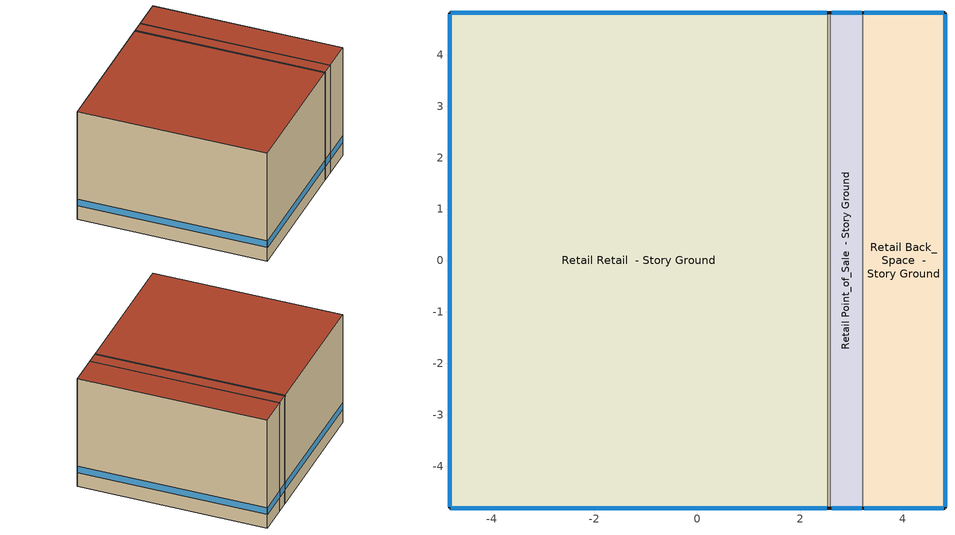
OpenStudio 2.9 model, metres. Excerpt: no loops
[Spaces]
Retail Retail  - Story Ground
 floor ground: -4.82,-4.82 -4.82,4.82 2.54,4.82 2.54,-4.82 z0
 wall outside: 2.54,4.82 -4.82,4.82 -4.82,-4.82 2.54,-4.82 z0:6.1
 wall to Retail Entry  - Story Ground: 2.54,-4.82 2.54,4.82 z0:6.1
 window (U 0.59 SHGC 0.39 Simple Glazing Window U-0.59 SHGC 0.39): -4.82,4.79 -4.82,-4.79 / 2.51,4.82 -4.79,4.82 / -4.79,-4.82 2.51,-4.82 z0.76:1.13
 roof outside: 2.54,-4.82 2.54,4.82 -4.82,4.82 -4.82,-4.82 z6.1
Retail Entry  - Story Ground
 floor ground: 2.54,-4.82 2.54,4.82 2.59,4.82 2.59,-4.82 z0
 wall outside: 2.59,4.82 2.54,4.82 / 2.54,-4.82 2.59,-4.82 z0:6.1
 wall to Retail Point_of_Sale  - Story Ground: 2.59,-4.82 2.59,4.82 z0:6.1
 roof outside: 2.59,-4.82 2.59,4.82 2.54,4.82 2.54,-4.82 z6.1
Retail Point_of_Sale  - Story Ground
 floor ground: 2.59,-4.82 2.59,4.82 3.22,4.82 3.22,-4.82 z0
 wall outside: 3.22,4.82 2.59,4.82 / 2.59,-4.82 3.22,-4.82 z0:6.1
 wall to Retail Back_Space  - Story Ground: 3.22,-4.82 3.22,4.82 z0:6.1
 window (U 0.59 SHGC 0.39 Simple Glazing Window U-0.59 SHGC 0.39): 3.2,4.82 2.62,4.82 / 2.62,-4.82 3.2,-4.82 z0.76:1.16
 roof outside: 3.22,-4.82 3.22,4.82 2.59,4.82 2.59,-4.82 z6.1
Retail Back_Space  - Story Ground
 floor ground: 3.22,-4.82 3.22,4.82 4.82,4.82 4.82,-4.82 z0
 wall outside: 3.22,-4.82 4.82,-4.82 4.82,4.82 3.22,4.82 z0:6.1
 window (U 0.59 SHGC 0.39 Simple Glazing Window U-0.59 SHGC 0.39): 4.79,4.82 3.25,4.82 / 3.25,-4.82 4.79,-4.82 z0.76:1.14; 4.82,-4.79 4.82,4.79 z0.76:1.13
 roof outside: 4.82,-4.82 4.82,4.82 3.22,4.82 3.22,-4.82 z6.1
[Site]
Fort Collins Sawrs_CO_USA: Latitude {deg}=40.58; Longitude {deg}=-105.08; Time Zone {hr}=-7; Elevation {m}=1525; Terrain=City
[Site:WaterMainsTemperature]
Calculation Method=Correlation; Annual Average Outdoor Air Temperature {C}=12.0175; Maximum Difference In Monthly Average Outdoor Air Temperatures {deltaC}=24.29
[SizingPeriod:DesignDay] Barometric Pressure {Pa}=84297; Sky Clearness=0; Rain Indicator=0; Snow Indicator=0; Day of Month=21; Daylight Saving Time Indicator=0; Dry-Bulb Temperature Range Modifier Type=DefaultMultipliers
Name | Maximum Dry-Bulb Temperature {C} | Daily Dry-Bulb Temperature Range {deltaC} | Humidity Indicating Conditions at Maximum Dry-Bulb | Wind Speed {m/s} | Wind Direction {deg} | Month | Day Type | Humidity Indicating Type | Solar Model Indicator | ASHRAE Taub | ASHRAE Taud
Fort Collins Sawrs Ann Clg .4% Condns DB=>MWB 1 | 32.3 | 13.6 | 16.1 | 3.7 | 90 | 7 | SummerDesignDay | Wetbulb | ASHRAETau | 0.328 | 2.426
Fort Collins Sawrs Ann Clg .4% Condns WB=>MDB 1 | 27.1 | 13.6 | 18.1 | 3.7 | 90 | 7 | SummerDesignDay | Wetbulb | ASHRAETau | 0.328 | 2.426
Fort Collins Sawrs Ann Clg 1% Condns DB=>MWB 1 | 30.7 | 13.6 | 15.7 | 3.7 | 90 | 7 | SummerDesignDay | Wetbulb | ASHRAETau | 0.328 | 2.426
Fort Collins Sawrs Ann Clg 2% Condns DP=>MDB 1 | 20.4 | 13.6 | 13.9 | 3.7 | 90 | 7 | SummerDesignDay | Dewpoint | ASHRAETau | 0.328 | 2.426
Fort Collins Sawrs Ann Htg 99% Condns DB 1 | -15.1 | 0 | -15.1 | 2.1 | 20 | 12 | WinterDesignDay | Wetbulb | ASHRAEClearSky
Fort Collins Sawrs Ann Htg 99.6% Condns DB 1 | -19.2 | 0 | -19.2 | 2.1 | 20 | 12 | WinterDesignDay | Wetbulb | ASHRAEClearSky
Fort Collins Sawrs Ann Htg Wind 99% Condns WS=>MCDB 1 | 6.3 | 0 | 6.3 | 8.8 | 20 | 12 | WinterDesignDay | Wetbulb | ASHRAEClearSky
Fort Collins Sawrs April .4% Condns DB=>MCWB 1 | 27.4 | 13.3 | 12.1 | 3.7 | 90 | 4 | SummerDesignDay | Wetbulb | ASHRAETau | 0.287 | 2.478
Fort Collins Sawrs April .4% Condns WB=>MCDB 1 | 25.4 | 13.3 | 13.8 | 3.7 | 90 | 4 | SummerDesignDay | Wetbulb | ASHRAETau | 0.287 | 2.478
Fort Collins Sawrs August .4% Condns DB=>MCWB 1 | 32.9 | 13.1 | 15.5 | 3.7 | 90 | 8 | SummerDesignDay | Wetbulb | ASHRAETau | 0.334 | 2.44
Fort Collins Sawrs August .4% Condns WB=>MCDB 1 | 25.9 | 13.1 | 18.6 | 3.7 | 90 | 8 | SummerDesignDay | Wetbulb | ASHRAETau | 0.334 | 2.44
Fort Collins Sawrs December .4% Condns DB=>MCWB 1 | 16.2 | 12.3 | 6 | 3.7 | 90 | 12 | SummerDesignDay | Wetbulb | ASHRAETau | 0.262 | 2.566
Fort Collins Sawrs December .4% Condns WB=>MCDB 1 | 14.4 | 12.3 | 6.9 | 3.7 | 90 | 12 | SummerDesignDay | Wetbulb | ASHRAETau | 0.262 | 2.566
Fort Collins Sawrs February .4% Condns DB=>MCWB 1 | 19 | 12.3 | 7.6 | 3.7 | 90 | 2 | SummerDesignDay | Wetbulb | ASHRAETau | 0.258 | 2.535
Fort Collins Sawrs February .4% Condns WB=>MCDB 1 | 17.9 | 12.3 | 8.1 | 3.7 | 90 | 2 | SummerDesignDay | Wetbulb | ASHRAETau | 0.258 | 2.535
Fort Collins Sawrs January .4% Condns DB=>MCWB 1 | 15.7 | 12.5 | 5.3 | 3.7 | 90 | 1 | SummerDesignDay | Wetbulb | ASHRAETau | 0.249 | 2.667
Fort Collins Sawrs January .4% Condns WB=>MCDB 1 | 15.2 | 12.5 | 6 | 3.7 | 90 | 1 | SummerDesignDay | Wetbulb | ASHRAETau | 0.249 | 2.667
Fort Collins Sawrs July .4% Condns DB=>MCWB 1 | 34.2 | 13.6 | 15.9 | 3.7 | 90 | 7 | SummerDesignDay | Wetbulb | ASHRAETau | 0.328 | 2.426
Fort Collins Sawrs July .4% Condns WB=>MCDB 1 | 27.7 | 13.6 | 19.4 | 3.7 | 90 | 7 | SummerDesignDay | Wetbulb | ASHRAETau | 0.328 | 2.426
Fort Collins Sawrs June .4% Condns DB=>MCWB 1 | 34.2 | 13.5 | 16.3 | 3.7 | 90 | 6 | SummerDesignDay | Wetbulb | ASHRAETau | 0.303 | 2.453
Fort Collins Sawrs June .4% Condns WB=>MCDB 1 | 28.7 | 13.5 | 18.7 | 3.7 | 90 | 6 | SummerDesignDay | Wetbulb | ASHRAETau | 0.303 | 2.453
Fort Collins Sawrs March .4% Condns DB=>MCWB 1 | 22.2 | 12.6 | 8.6 | 3.7 | 90 | 3 | SummerDesignDay | Wetbulb | ASHRAETau | 0.275 | 2.474
Fort Collins Sawrs March .4% Condns WB=>MCDB 1 | 20 | 12.6 | 9.7 | 3.7 | 90 | 3 | SummerDesignDay | Wetbulb | ASHRAETau | 0.275 | 2.474
Fort Collins Sawrs May .4% Condns DB=>MCWB 1 | 29.3 | 13 | 13.1 | 3.7 | 90 | 5 | SummerDesignDay | Wetbulb | ASHRAETau | 0.293 | 2.478
Fort Collins Sawrs May .4% Condns WB=>MCDB 1 | 24.8 | 13 | 15.3 | 3.7 | 90 | 5 | SummerDesignDay | Wetbulb | ASHRAETau | 0.293 | 2.478
Fort Collins Sawrs November .4% Condns DB=>MCWB 1 | 20 | 12.1 | 8.2 | 3.7 | 90 | 11 | SummerDesignDay | Wetbulb | ASHRAETau | 0.267 | 2.573
Fort Collins Sawrs November .4% Condns WB=>MCDB 1 | 16.5 | 12.1 | 9.7 | 3.7 | 90 | 11 | SummerDesignDay | Wetbulb | ASHRAETau | 0.267 | 2.573
Fort Collins Sawrs October .4% Condns DB=>MCWB 1 | 27.4 | 14.1 | 11.6 | 3.7 | 90 | 10 | SummerDesignDay | Wetbulb | ASHRAETau | 0.277 | 2.645
Fort Collins Sawrs October .4% Condns WB=>MCDB 1 | 24.4 | 14.1 | 13.3 | 3.7 | 90 | 10 | SummerDesignDay | Wetbulb | ASHRAETau | 0.277 | 2.645
Fort Collins Sawrs September .4% Condns DB=>MCWB 1 | 30.2 | 14.2 | 14.6 | 3.7 | 90 | 9 | SummerDesignDay | Wetbulb | ASHRAETau | 0.297 | 2.587
Fort Collins Sawrs September .4% Condns WB=>MCDB 1 | 26.1 | 14.2 | 17.7 | 3.7 | 90 | 9 | SummerDesignDay | Wetbulb | ASHRAETau | 0.297 | 2.587
[ClimateZones]
Climate Zone Institution Name 1=ASHRAE; Climate Zone Document Name 1=ANSI/ASHRAE Standard 169; Climate Zone Document Year 1=2006; Climate Zone Value 1=ASHRAE 169-2013-5B
[Building]
ComStock DOE Ref Pre-1980|RetailStandalone: Default Construction Set=Res ComStock DOE Ref Pre-1980 - Retail - ASHRAE 169-2013-5B; Default Schedule Set=Building Default Schedule Set; Standards Building Type=Retail
[Site:GroundTemperature:BuildingSurface]
19.527, 19.502, 19.536, 19.598, 20.002, 21.64, 22.225, 22.375, 21.449, 20.121, 19.802, 19.633
[DefaultConstructionSet]
Res ComStock DOE Ref Pre-1980 - Retail - ASHRAE 169-2013-5B: Default Exterior Surface Constructions=Default Surface Constructions 1; Default Interior Surface Constructions=Default Surface Constructions 2; Default Ground Contact Surface Constructions=Default Surface Constructions 3; Default Exterior SubSurface Constructions=Default Sub Surface Constructions 1; Default Interior SubSurface Constructions=Default Sub Surface Constructions 2; Interior Partition Construction=Typical Interior Partition
[DefaultSurfaceConstructions]
Name | Floor Construction | Wall Construction | Roof Ceiling Construction
Default Surface Constructions 1 | Typical Insulated Exterior Mass Floor | Typical Insulated Steel Framed Exterior Wall R-6.21 | Typical IEAD Roof R-13.16
Default Surface Constructions 2 | Typical Interior Floor | Typical Interior Wall | Typical Interior Ceiling
Default Surface Constructions 3 | ext-slab | Typical Insulated Basement Mass Wall
[Construction]
Typical Insulated Exterior Mass Floor: 4 in. Normalweight Concrete Floor, Typical Carpet Pad
Typical Insulated Steel Framed Exterior Wall R-6.21: 25mm Stucco, 5/8 in. Gypsum Board, Typical Insulation R-4.03, 5/8 in. Gypsum Board
Typical IEAD Roof R-13.16: Roof Membrane, Typical Insulation R-12.04, Metal Roof Surface
Typical Interior Floor: 100mm Normalweight concrete floor, CP02 CARPET PAD
Typical Interior Wall: G01 13mm gypsum board, G01 13mm gypsum board
Typical Interior Ceiling: CP02 CARPET PAD, 100mm Normalweight concrete floor
ext-slab: 6 in. Normalweight Concrete Floor
Typical Insulated Basement Mass Wall: 8 in. Concrete Block Basement Wall
U 0.62 SHGC 0.41 Simple Glazing Window U-0.62 SHGC 0.41: U 0.62 SHGC 0.41 Simple Glazing U-1.23 SHGC 0.41
U 0.62 SHGC 0.41 Simple Glazing Window U-0.62 SHGC 0.41 1: U 0.62 SHGC 0.41 Simple Glazing U-1.23 SHGC 0.41 1
Typical Insulated Metal Door: F08 Metal surface, Typical Insulation
U 0.88 SHGC 0.16 Sgl Ref-A-L Clr 6mm: REF A CLEAR LO 6MM
Typical Overhead Door: Typical Insulation
Typical Interior Window: Clear 3mm
Typical Interior Door; Typical Interior Partition: G05 25mm wood
InteriorFurnishings 1: Std Wood 6inch 1
U 0.59 SHGC 0.39 Simple Glazing Window U-0.59 SHGC 0.39: U 0.59 SHGC 0.39 Simple Glazing U-1.18 SHGC 0.39
[Material:NoMass] Roughness=Smooth; Thermal Absorptance=0.9; Solar Absorptance=0.7
Name | Thermal Resistance {m2-K/W} | Visible Absorptance
Typical Insulation R-4.03 | 0.710131 | 0.7
Typical Carpet Pad; CP02 CARPET PAD | 0.21648 | 0.8
Typical Insulation R-12.04 | 2.12048 | 0.7
Typical Insulation | 0.0282222 | 0.7
[Material]
Name | Roughness | Thickness {m} | Conductivity {W/m-K} | Density {kg/m3} | Specific Heat {J/kg-K} | Thermal Absorptance | Solar Absorptance | Visible Absorptance
4 in. Normalweight Concrete Floor | MediumRough | 0.1016 | 2.31 | 2322 | 832 | 0.9 | 0.7 | 0.7
25mm Stucco | Smooth | 0.0254 | 0.72 | 1856 | 840 | 0.9 | 0.7 | 0.7
5/8 in. Gypsum Board | MediumSmooth | 0.0159 | 0.16 | 800 | 1090 | 0.9 | 0.7 | 0.7
Roof Membrane | VeryRough | 0.0095 | 0.16 | 1121.29 | 1460 | 0.9 | 0.7 | 0.7
Metal Roof Surface; F08 Metal surface | Smooth | 0.0008 | 45.28 | 7824 | 500 | 0.9 | 0.7 | 0.7
100mm Normalweight concrete floor | MediumRough | 0.1016 | 2.31045 | 2322 | 832.557 |  | 0 | 0
G01 13mm gypsum board | Smooth | 0.0127 | 0.160031 | 800.001 | 1090.73 | 0.9 | 0.7 | 0.5
6 in. Normalweight Concrete Floor | MediumRough | 0.1524 | 2.31 | 2322 | 832 | 0.9 | 0.7 | 0.7
8 in. Concrete Block Basement Wall | MediumRough | 0.2032 | 1.326 | 1842 | 912 | 0.9 | 0.7 | 0.7
G05 25mm wood | MediumSmooth | 0.0254 | 0.15 | 608 | 1630 | 0.9 | 0.5 | 0.5
Std Wood 6inch 1 | MediumSmooth | 0.15 | 0.12 | 540 | 1210 | 0.9 | 0.7 | 0.7
[DefaultSubSurfaceConstructions]
Name | Fixed Window Construction | Operable Window Construction | Door Construction | Glass Door Construction | Overhead Door Construction | Tubular Daylight Dome Construction | Tubular Daylight Diffuser Construction
Default Sub Surface Constructions 1 | U 0.62 SHGC 0.41 Simple Glazing Window U-0.62 SHGC 0.41 | U 0.62 SHGC 0.41 Simple Glazing Window U-0.62 SHGC 0.41 1 | Typical Insulated Metal Door | U 0.88 SHGC 0.16 Sgl Ref-A-L Clr 6mm | Typical Overhead Door | Typical Interior Window | Typical Interior Window
Default Sub Surface Constructions 2 | Typical Interior Window | Typical Interior Window | Typical Interior Door
[WindowMaterial:SimpleGlazingSystem]
Name | U-Factor {W/m2-K} | Solar Heat Gain Coefficient | Visible Transmittance
U 0.62 SHGC 0.41 Simple Glazing U-1.23 SHGC 0.41; U 0.62 SHGC 0.41 Simple Glazing U-1.23 SHGC 0.41 1 | 7 | 0.41 | 0.32
U 0.59 SHGC 0.39 Simple Glazing U-1.18 SHGC 0.39 | 6.72051 | 0.39 | 0.31
[WindowMaterial:Glazing] Optical Data Type=SpectralAverage; Infrared Transmittance at Normal Incidence=0; Front Side Infrared Hemispherical Emissivity=0.84; Conductivity {W/m-K}=0.9; Dirt Correction Factor for Solar and Visible Transmittance=1; Solar Diffusing=No
Name | Thickness {m} | Solar Transmittance at Normal Incidence | Front Side Solar Reflectance at Normal Incidence | Back Side Solar Reflectance at Normal Incidence | Visible Transmittance at Normal Incidence | Front Side Visible Reflectance at Normal Incidence | Back Side Visible Reflectance at Normal Incidence | Back Side Infrared Hemispherical Emissivity
REF A CLEAR LO 6MM | 0.006 | 0.066 | 0.341 | 0.493 | 0.08 | 0.41 | 0.37 | 0.4
Clear 3mm | 0.003 | 0.837 | 0.075 | 0.075 | 0.898 | 0.081 | 0.081 | 0.84
[SpaceType] Standards Building Type=Retail
Name | Default Schedule Set | Design Specification Outdoor Air Object | Standards Space Type
Retail Entry - ComStock DOE Ref Pre-1980 | Retail Entry Schedule Set | Retail Entry Ventilation | Entry
Retail Point_of_Sale - ComStock DOE Ref Pre-1980 | Retail Point_of_Sale Schedule Set | Retail Point_of_Sale Ventilation | Point_of_Sale
Retail Back_Space - ComStock DOE Ref Pre-1980 | Retail Back_Space Schedule Set | Retail Back_Space Ventilation | Back_Space
Retail Retail - ComStock DOE Ref Pre-1980 | Retail Retail Schedule Set | Retail Retail Ventilation | Retail
[BuildingStory]
Story Ground: Nominal Z Coordinate {m}=0; Nominal Floor to Floor Height {m}=6.096
[Space] Building Story=Story Ground
Name | Space Type | Thermal Zone
Retail Retail  - Story Ground | Retail Retail - ComStock DOE Ref Pre-1980 | Zone Retail Retail  - Story Ground
Retail Entry  - Story Ground | Retail Entry - ComStock DOE Ref Pre-1980 | Zone Retail Entry  - Story Ground
Retail Point_of_Sale  - Story Ground | Retail Point_of_Sale - ComStock DOE Ref Pre-1980 | Zone Retail Point_of_Sale  - Story Ground
Retail Back_Space  - Story Ground | Retail Back_Space - ComStock DOE Ref Pre-1980 | Zone Retail Back_Space  - Story Ground
[ThermalZone] Multiplier=1; Use Ideal Air Loads=No
Name | Thermostat
Zone Retail Retail  - Story Ground | Retail Retail - ComStock DOE Ref Pre-1980 Thermostat
Zone Retail Entry  - Story Ground | Retail Entry - ComStock DOE Ref Pre-1980 Thermostat
Zone Retail Point_of_Sale  - Story Ground | Retail Point_of_Sale - ComStock DOE Ref Pre-1980 Thermostat
Zone Retail Back_Space  - Story Ground | Retail Back_Space - ComStock DOE Ref Pre-1980 Thermostat
[People:Definition] Number of People Calculation Method=People/Area; Fraction Radiant=0.3
Name | People per Space Floor Area {person/m2}
Retail Back_Space People Definition | 0.0358438
Retail Entry People Definition; Retail Point_of_Sale People Definition; Retail Retail People Definition | 0.161459
[People] Work Efficiency Schedule=Work Efficiency Schedule; Clothing Insulation Schedule=Clothing Schedule; Air Velocity Schedule=Air Velocity Schedule; Multiplier=1
Name | People Definition | Space or SpaceType
Retail Back_Space People | Retail Back_Space People Definition | Retail Back_Space - ComStock DOE Ref Pre-1980
Retail Entry People | Retail Entry People Definition | Retail Entry - ComStock DOE Ref Pre-1980
Retail Point_of_Sale People | Retail Point_of_Sale People Definition | Retail Point_of_Sale - ComStock DOE Ref Pre-1980
Retail Retail People | Retail Retail People Definition | Retail Retail - ComStock DOE Ref Pre-1980
[Lights:Definition] Design Level Calculation Method=Watts/Area; Fraction Radiant=0.7; Fraction Visible=0.2
Name | Watts per Space Floor Area {W/m2}
Retail Back_Space Lights Definition | 6.78126
Retail Entry Lights Definition | 9.68752
Retail Point_of_Sale Lights Definition; Retail Retail Lights Definition | 18.0834
[Lights] Schedule=Retail Bldg Light BPR Adjusted; Fraction Replaceable=1
Name | Lights Definition | Space or SpaceType
Retail Back_Space Lights | Retail Back_Space Lights Definition | Retail Back_Space - ComStock DOE Ref Pre-1980
Retail Entry Lights | Retail Entry Lights Definition | Retail Entry - ComStock DOE Ref Pre-1980
Retail Point_of_Sale Lights | Retail Point_of_Sale Lights Definition | Retail Point_of_Sale - ComStock DOE Ref Pre-1980
Retail Retail Lights | Retail Retail Lights Definition | Retail Retail - ComStock DOE Ref Pre-1980
[ElectricEquipment:Definition] Design Level Calculation Method=Watts/Area; Fraction Radiant=0.5
Name | Watts per Space Floor Area {W/m2}
Retail Back_Space Elec Equip Definition | 8.07293
Retail Point_of_Sale Elec Equip Definition | 21.5278
Retail Retail Elec Equip Definition; Retail Entry - ComStock DOE Ref Pre-1980 Elec Equip Definition | 3.22917
[ElectricEquipment] Schedule=Retail Bldg Equip BPR Adjusted
Name | Electric Equipment Definition | Space or SpaceType
Retail Back_Space Elec Equip | Retail Back_Space Elec Equip Definition | Retail Back_Space - ComStock DOE Ref Pre-1980
Retail Point_of_Sale Elec Equip | Retail Point_of_Sale Elec Equip Definition | Retail Point_of_Sale - ComStock DOE Ref Pre-1980
Retail Retail Elec Equip | Retail Retail Elec Equip Definition | Retail Retail - ComStock DOE Ref Pre-1980
Retail Entry - ComStock DOE Ref Pre-1980 Elec Equip | Retail Entry - ComStock DOE Ref Pre-1980 Elec Equip Definition | Retail Entry - ComStock DOE Ref Pre-1980
[DesignSpecification:OutdoorAir] Outdoor Air Method=Sum
Name | Outdoor Air Flow per Person {m3/s-person} | Outdoor Air Flow per Floor Area {m3/s-m2} | Outdoor Air Flow Rate {m3/s} | Outdoor Air Flow Air Changes per Hour {1/hr}
Retail Back_Space Ventilation | 0 | 0.000762 | 0 | 0
Retail Entry Ventilation |  | 0.001524
Retail Point_of_Sale Ventilation; Retail Retail Ventilation | 0 | 0.001524 | 0 | 0
[DefaultScheduleSet]
Name | Number of People Schedule | People Activity Level Schedule | Lighting Schedule | Electric Equipment Schedule | Infiltration Schedule | Hours of Operation Schedule
Retail Back_Space Schedule Set; Retail Entry Schedule Set; Retail Point_of_Sale Schedule Set; Retail Retail Schedule Set | Retail Bldg Occ | Retail Activity | Retail Bldg Light | Retail Bldg Equip | Retail Infil Half On
Building Default Schedule Set |  |  |  |  |  | Building Hours of Operation NonResidential
[SpaceInfiltration:DesignFlowRate] Schedule=Always On Discrete; Design Flow Rate Calculation Method=Flow/ExteriorArea; Constant Term Coefficient=0; Temperature Term Coefficient=0; Velocity Term Coefficient=0.224; Velocity Squared Term Coefficient=0
Name | Space or SpaceType | Flow per Exterior Surface Area {m3/s-m2}
Retail Back_Space  - Story Ground Infiltration | Retail Back_Space  - Story Ground | 0.000856722
Retail Entry  - Story Ground Infiltration | Retail Entry  - Story Ground | 0.000572573
Retail Point_of_Sale  - Story Ground Infiltration | Retail Point_of_Sale  - Story Ground | 0.000572573
Retail Retail  - Story Ground Infiltration | Retail Retail  - Story Ground | 0.000693793
[Exterior:Lights:Definition]
Name | Design Level {W}
Parking Areas and Drives Def (W/ft^2) | 0.1
Building Facades Def (W/ft^2) | 0.15
Main Entries Def (W/ft) | 30
Other Doors Def (W/ft) | 20
[Exterior:Lights] Schedule=Always On Discrete; Control Option=AstronomicalClock
Name | Exterior Lights Definition | Multiplier
Parking Areas and Drives | Parking Areas and Drives Def (W/ft^2) | 1417.57
Building Facades | Building Facades Def (W/ft^2) | 2529.82
Main Entries | Main Entries Def (W/ft) | 8
Other Doors | Other Doors Def (W/ft) | 1.172
[ThermostatSetpoint:DualSetpoint] Heating Setpoint Temperature Schedule=Retail HtgSetp
Name | Cooling Setpoint Temperature Schedule
Retail Back_Space - ComStock DOE Ref Pre-1980 Thermostat; Retail Point_of_Sale - ComStock DOE Ref Pre-1980 Thermostat; Retail Retail - ComStock DOE Ref Pre-1980 Thermostat | Retail ClgSetp
Retail Entry - ComStock DOE Ref Pre-1980 Thermostat | Retail FRONT ENTRY COOLING
[AvailabilityManager:NightCycle] Applicability Schedule=Always On Discrete; Control Type=CycleOnAny; Thermostat Tolerance {deltaC}=1; Cycling Run Time {s}=1800
Availability Manager Night Cycle 1; Availability Manager Night Cycle 2; Availability Manager Night Cycle 3
[InternalMass:Definition]
Internal Mass Definition 2: Construction=InteriorFurnishings 1; Design Level Calculation Method=SurfaceArea/Area; Surface Area per Space Floor Area=2
[InternalMass] Internal Mass Definition=Internal Mass Definition 2; Multiplier=1
Name | Space or SpaceType
Retail Point_of_Sale  - Story Ground Mass | Retail Point_of_Sale  - Story Ground
Retail Back_Space  - Story Ground Mass | Retail Back_Space  - Story Ground
Retail Retail  - Story Ground Mass | Retail Retail  - Story Ground
[Schedule:Ruleset]
Name | Default Day Schedule | Summer Design Day Schedule | Winter Design Day Schedule
Clothing Schedule | Clothing Schedule Default Winter Clothes
Air Velocity Schedule | Air Velocity Schedule Default
Work Efficiency Schedule | Work Efficiency Schedule Default
Retail Bldg Occ | Retail Bldg Occ Default | Retail Bldg Occ Summer Design Day | Retail Bldg Occ Winter Design Day
Retail Activity | Retail Activity Default | Retail Activity Summer Design Day | Retail Activity Winter Design Day
Retail Bldg Light | Retail Bldg Light Default | Retail Bldg Light Summer Design Day | Retail Bldg Light Winter Design Day
Retail Bldg Equip | Retail Bldg Equip Default | Retail Bldg Equip Summer Design Day | Retail Bldg Equip Winter Design Day
Retail Infil Half On | Retail Infil Half On Default | Retail Infil Half On Summer Design Day | Retail Infil Half On Winter Design Day
Retail HtgSetp | Retail HtgSetp Default | Retail HtgSetp Summer Design Day | Retail HtgSetp Winter Design Day
Retail ClgSetp | Retail ClgSetp Default | Retail ClgSetp Summer Design Day | Retail ClgSetp Winter Design Day
Retail FRONT ENTRY COOLING | Retail FRONT ENTRY COOLING Default | Retail FRONT ENTRY COOLING Summer Design Day | Retail FRONT ENTRY COOLING Winter Design Day
Building Hours of Operation NonResidential | Building Hours of Operation NonResidential Default | Building Hours of Operation NonResidential Summer Design Day | Building Hours of Operation NonResidential Winter Design Day
Retail Bldg Light BPR Adjusted | Retail Bldg Light Default 1 | Retail Bldg Light Summer Design Day 1 | Retail Bldg Light Winter Design Day 1
Retail Bldg Equip BPR Adjusted | Retail Bldg Equip Default 1 | Retail Bldg Equip Summer Design Day 1 | Retail Bldg Equip Winter Design Day 1
[Schedule:Day]
Clothing Schedule Default Winter Clothes; Retail Bldg Occ Winter Design Day; Retail Bldg Occ Summer Design Day; Retail Bldg Light Summer Design Day; Retail Bldg Equip Summer Design Day; Retail Infil Half On Winter Design Day; Building Hours of Operation NonResidential Winter Design Day; Building Hours of Operation NonResidential Summer Design Day; Retail Bldg Light Summer Design Day 1; Retail Bldg Equip Summer Design Day 1: 24, 0, 1
Clothing Schedule Summer Clothes: 24, 0, 0.5
Air Velocity Schedule Default: 24, 0, 0.2
Work Efficiency Schedule Default; Retail Bldg Light Winter Design Day; Retail Bldg Equip Winter Design Day; Retail Bldg Light Winter Design Day 1; Retail Bldg Equip Winter Design Day 1: 24, 0, 0
Retail Bldg Occ Default: Yes, 2, 45, 0, 2, 54, 0.0166667, 3, 4, 0.0333333, 3, 14, 0.05, 3, 24, 0.0666667, 3, 34, 0.0833333, 3, 44, 0.1, 3, 45, 0.1, 3, 54, 0.116667, 4, 4, 0.133333, 4, 15, 0.15, 4, 25, 0.166667, 4, 35, 0.183333, 4, 45, 0.2, 4, 55, 0.25, 5, 5, 0.3, 5, 15, 0.35, 5, 25, 0.4, 5, 35, 0.45, 5, 45, 0.5, 6, 15, 0.5, 6, 25, 0.516667, 6, 35, 0.533333, 6, 45, 0.55, 6, 55, 0.566667, 7, 5, 0.583333, 7, 15, 0.6, 7, 25, 0.616667, 7, 35, 0.633333, 7, 45, 0.65, 7, 55, 0.666667, 8, 5, 0.683333, 8, 15, 0.7, 10, 30, 0.7, 10, 39, 0.716667, 10, 49, 0.733333, 10, 59, 0.75, 11, 9, 0.766667, 11, 19, 0.783333, 11, 29, 0.8, 11, 30, 0.8, 11, 39, 0.783333, 11, 49, 0.766667, 11, 59, 0.75, 12, 9, 0.733333, 12, 19, 0.716667, 12, 29, 0.7, 12, 30, 0.7, 12, 39, 0.666667, 12, 49, 0.633333, 12, 59, 0.6, 13, 9, 0.566667, 13, 19, 0.533333, 13, 29, 0.5, 13, 30, 0.5, 14, 0, 0.5, 14, 9, 0.480952, 14, 19, 0.461905, 14, 29, 0.442857, 14, 39, 0.42381, 14, 49, 0.404762, 14, 59, 0.385714, 15, 9, 0.366667, 15, 19, 0.347619, 15, 29, 0.328571, 15, 39, 0.309524, 15, 45, 0.3, 15, 54, 0.275, 16, 4, 0.25, 16, 15, 0.225, 16, 25, 0.2, 16, 35, 0.175, 16, 45, 0.15, 16, 55, 0.125, 17, 5, 0.1, 17, 15, 0.075, 17, 25, 0.05, 17, 35, 0.025, 17, 45, 0, 24, 0, 0
Retail Bldg Occ Sat Day: Yes, 6, 30, 0, 6, 40, 0.0166667, 6, 50, 0.0333333, 7, 0, 0.05, 7, 10, 0.0666667, 7, 20, 0.0833333, 7, 30, 0.1, 7, 40, 0.116667, 7, 50, 0.133333, 8, 0, 0.15, 8, 9, 0.166667, 8, 19, 0.183333, 8, 29, 0.2, 8, 30, 0.2, 8, 39, 0.25, 8, 49, 0.3, 8, 59, 0.35, 9, 9, 0.4, 9, 19, 0.45, 9, 29, 0.5, 9, 30, 0.5, 9, 39, 0.516667, 9, 49, 0.533333, 9, 59, 0.55, 10, 9, 0.566667, 10, 19, 0.583333, 10, 29, 0.6, 10, 30, 0.6, 10, 39, 0.633333, 10, 49, 0.666667, 10, 59, 0.7, 11, 9, 0.733333, 11, 19, 0.766667, 11, 29, 0.8, 11, 30, 0.8, 16, 30, 0.8, 16, 40, 0.766667, 16, 50, 0.733333, 17, 0, 0.7, 17, 10, 0.666667, 17, 20, 0.633333, 17, 30, 0.6, 17, 40, 0.533333, 17, 50, 0.466667, 18, 0, 0.4, 18, 10, 0.333333, 18, 20, 0.266667, 18, 30, 0.2, 20, 30, 0.2, 20, 40, 0.183333, 20, 50, 0.166667, 21, 0, 0.15, 21, 10, 0.133333, 21, 20, 0.116667, 21, 30, 0.1, 21, 40, 0.0833333, 21, 50, 0.0666667, 22, 0, 0.05, 22, 10, 0.0333333, 22, 20, 0.0166667, 22, 30, 0, 24, 0, 0
Retail Bldg Occ Sun Day: Yes, 8, 30, 0, 8, 39, 0.0166667, 8, 49, 0.0333333, 8, 59, 0.05, 9, 9, 0.0666667, 9, 19, 0.0833333, 9, 29, 0.1, 9, 30, 0.1, 9, 39, 0.116667, 9, 49, 0.133333, 9, 59, 0.15, 10, 9, 0.166667, 10, 19, 0.183333, 10, 29, 0.2, 10, 30, 0.2, 11, 0, 0.2, 11, 9, 0.216667, 11, 19, 0.233333, 11, 29, 0.25, 11, 39, 0.266667, 11, 49, 0.283333, 11, 59, 0.3, 12, 9, 0.316667, 12, 19, 0.333333, 12, 29, 0.35, 12, 39, 0.366667, 12, 49, 0.383333, 12, 59, 0.4, 13, 0, 0.4, 16, 30, 0.4, 16, 40, 0.366667, 16, 50, 0.333333, 17, 0, 0.3, 17, 10, 0.266667, 17, 20, 0.233333, 17, 30, 0.2, 17, 40, 0.183333, 17, 50, 0.166667, 18, 0, 0.15, 18, 10, 0.133333, 18, 20, 0.116667, 18, 30, 0.1, 18, 40, 0.0833333, 18, 50, 0.0666667, 19, 0, 0.05, 19, 10, 0.0333333, 19, 20, 0.0166667, 19, 30, 0, 24, 0, 0
Retail Activity Default; autogen Retail Activity 0_day_sch; autogen Retail Activity 1_day_sch: Yes, 24, 0, 120
Retail Activity Winter Design Day; Retail Activity Summer Design Day: 24, 0, 120
Retail Bldg Light Default: Yes, 2, 45, 0.05, 2, 54, 0.075, 3, 4, 0.1, 3, 14, 0.125, 3, 24, 0.15, 3, 34, 0.175, 3, 44, 0.2, 3, 45, 0.2, 3, 54, 0.25, 4, 4, 0.3, 4, 15, 0.35, 4, 25, 0.4, 4, 35, 0.45, 4, 45, 0.5, 4, 55, 0.566667, 5, 5, 0.633333, 5, 15, 0.7, 5, 25, 0.766667, 5, 35, 0.833333, 5, 45, 0.9, 13, 0, 0.9, 13, 9, 0.871429, 13, 19, 0.842857, 13, 29, 0.814286, 13, 39, 0.785714, 13, 49, 0.757143, 13, 59, 0.728571, 14, 9, 0.7, 14, 19, 0.671429, 14, 29, 0.642857, 14, 39, 0.614286, 14, 45, 0.6, 15, 15, 0.6, 15, 24, 0.583333, 15, 34, 0.566667, 15, 44, 0.55, 15, 54, 0.533333, 16, 4, 0.516667, 16, 15, 0.5, 16, 25, 0.45, 16, 35, 0.4, 16, 45, 0.35, 16, 55, 0.3, 17, 5, 0.25, 17, 15, 0.2, 17, 25, 0.175, 17, 35, 0.15, 17, 45, 0.125, 17, 55, 0.1, 18, 5, 0.075, 18, 15, 0.05, 24, 0, 0.05
Retail Bldg Light Sat Day: Yes, 6, 30, 0, 6, 40, 0.00882353, 6, 50, 0.0176471, 7, 0, 0.0264706, 7, 10, 0.0352941, 7, 20, 0.0441176, 7, 30, 0.0529412, 7, 40, 0.0882353, 7, 50, 0.123529, 8, 0, 0.158824, 8, 9, 0.194118, 8, 19, 0.229412, 8, 29, 0.264706, 8, 30, 0.264706, 8, 39, 0.317647, 8, 49, 0.370588, 8, 59, 0.423529, 9, 9, 0.476471, 9, 19, 0.529412, 9, 29, 0.582353, 9, 30, 0.582353, 9, 39, 0.635294, 9, 49, 0.688235, 9, 59, 0.741176, 10, 9, 0.794118, 10, 19, 0.847059, 10, 29, 0.9, 10, 30, 0.9, 17, 30, 0.9, 17, 40, 0.829412, 17, 50, 0.758824, 18, 0, 0.688235, 18, 10, 0.617647, 18, 20, 0.547059, 18, 30, 0.476471, 18, 40, 0.441176, 18, 50, 0.405882, 19, 0, 0.370588, 19, 10, 0.335294, 19, 20, 0.3, 19, 30, 0.264706, 20, 30, 0.264706, 20, 40, 0.229412, 20, 50, 0.194118, 21, 0, 0.158824, 21, 10, 0.123529, 21, 20, 0.0882353, 21, 30, 0.0529412, 21, 40, 0.0441176, 21, 50, 0.0352941, 22, 0, 0.0264706, 22, 10, 0.0176471, 22, 20, 0.00882353, 22, 30, 0, 24, 0, 0
Retail Bldg Light Sun Day: Yes, 7, 0, 0, 7, 10, 0.00454545, 7, 20, 0.00909091, 7, 30, 0.0136364, 7, 40, 0.0181818, 7, 50, 0.0227273, 8, 0, 0.0272727, 8, 10, 0.0318182, 8, 20, 0.0363636, 8, 30, 0.0409091, 8, 39, 0.0454545, 8, 49, 0.05, 8, 59, 0.0545455, 9, 0, 0.0545455, 9, 9, 0.0818182, 9, 19, 0.109091, 9, 29, 0.136364, 9, 39, 0.163636, 9, 49, 0.190909, 9, 59, 0.218182, 10, 9, 0.245455, 10, 19, 0.272727, 10, 29, 0.3, 10, 39, 0.327273, 10, 49, 0.354545, 10, 59, 0.381818, 11, 0, 0.381818, 11, 9, 0.4, 11, 19, 0.418182, 11, 29, 0.436364, 11, 39, 0.454545, 11, 49, 0.472727, 11, 59, 0.490909, 12, 9, 0.509091, 12, 19, 0.527273, 12, 29, 0.545455, 12, 39, 0.563636, 12, 49, 0.581818, 12, 59, 0.6, 13, 0, 0.6, 16, 30, 0.6, 16, 40, 0.563636, 16, 50, 0.527273, 17, 0, 0.490909, 17, 10, 0.454545, 17, 20, 0.418182, 17, 30, 0.381818, 17, 40, 0.345455, 17, 50, 0.309091, 18, 0, 0.272727, 18, 10, 0.236364, 18, 20, 0.2, 18, 30, 0.163636, 18, 40, 0.136364, 18, 50, 0.109091, 19, 0, 0.0818182, 19, 10, 0.0545455, 19, 20, 0.0272727, 19, 30, 0, 24, 0, 0
Retail Bldg Equip Default: Yes, 2, 45, 0.2, 2, 54, 0.233333, 3, 4, 0.266667, 3, 14, 0.3, 3, 24, 0.333333, 3, 34, 0.366667, 3, 44, 0.4, 3, 45, 0.4, 3, 54, 0.45, 4, 4, 0.5, 4, 15, 0.55, 4, 25, 0.6, 4, 35, 0.65, 4, 45, 0.7, 4, 55, 0.733333, 5, 5, 0.766667, 5, 15, 0.8, 5, 25, 0.833333, 5, 35, 0.866667, 5, 45, 0.9, 13, 0, 0.9, 13, 9, 0.890476, 13, 19, 0.880952, 13, 29, 0.871429, 13, 39, 0.861905, 13, 49, 0.852381, 13, 59, 0.842857, 14, 9, 0.833333, 14, 19, 0.82381, 14, 29, 0.814286, 14, 39, 0.804762, 14, 45, 0.8, 15, 15, 0.8, 15, 24, 0.783333, 15, 34, 0.766667, 15, 44, 0.75, 15, 54, 0.733333, 16, 4, 0.716667, 16, 15, 0.7, 16, 25, 0.65, 16, 35, 0.6, 16, 45, 0.55, 16, 55, 0.5, 17, 5, 0.45, 17, 15, 0.4, 17, 25, 0.366667, 17, 35, 0.333333, 17, 45, 0.3, 17, 55, 0.266667, 18, 5, 0.233333, 18, 15, 0.2, 24, 0, 0.2
Retail Bldg Equip Sat Day: Yes, 6, 30, 0, 6, 40, 0.03, 6, 50, 0.06, 7, 0, 0.09, 7, 10, 0.12, 7, 20, 0.15, 7, 30, 0.18, 7, 40, 0.22, 7, 50, 0.26, 8, 0, 0.3, 8, 9, 0.34, 8, 19, 0.38, 8, 29, 0.42, 8, 30, 0.42, 8, 39, 0.48, 8, 49, 0.54, 8, 59, 0.6, 9, 9, 0.66, 9, 19, 0.72, 9, 29, 0.78, 9, 30, 0.78, 9, 39, 0.8, 9, 49, 0.82, 9, 59, 0.84, 10, 9, 0.86, 10, 19, 0.88, 10, 29, 0.9, 10, 30, 0.9, 17, 30, 0.9, 17, 40, 0.86, 17, 50, 0.82, 18, 0, 0.78, 18, 10, 0.74, 18, 20, 0.7, 18, 30, 0.66, 18, 40, 0.62, 18, 50, 0.58, 19, 0, 0.54, 19, 10, 0.5, 19, 20, 0.46, 19, 30, 0.42, 20, 30, 0.42, 20, 40, 0.38, 20, 50, 0.34, 21, 0, 0.3, 21, 10, 0.26, 21, 20, 0.22, 21, 30, 0.18, 21, 40, 0.15, 21, 50, 0.12, 22, 0, 0.09, 22, 10, 0.06, 22, 20, 0.03, 22, 30, 0, 24, 0, 0
Retail Bldg Equip Sun Day: Yes, 7, 0, 0, 7, 10, 0.0153846, 7, 20, 0.0307692, 7, 30, 0.0461538, 7, 40, 0.0615385, 7, 50, 0.0769231, 8, 0, 0.0923077, 8, 10, 0.107692, 8, 20, 0.123077, 8, 30, 0.138462, 8, 39, 0.153846, 8, 49, 0.169231, 8, 59, 0.184615, 9, 0, 0.184615, 9, 9, 0.215385, 9, 19, 0.246154, 9, 29, 0.276923, 9, 39, 0.307692, 9, 49, 0.338462, 9, 59, 0.369231, 10, 9, 0.4, 10, 19, 0.430769, 10, 29, 0.461538, 10, 39, 0.492308, 10, 49, 0.523077, 10, 59, 0.553846, 11, 0, 0.553846, 11, 9, 0.574359, 11, 19, 0.594872, 11, 29, 0.615385, 11, 39, 0.635897, 11, 49, 0.65641, 11, 59, 0.676923, 12, 9, 0.697436, 12, 19, 0.717949, 12, 29, 0.738462, 12, 39, 0.758974, 12, 49, 0.779487, 12, 59, 0.8, 13, 0, 0.8, 16, 30, 0.8, 16, 40, 0.758974, 16, 50, 0.717949, 17, 0, 0.676923, 17, 10, 0.635897, 17, 20, 0.594872, 17, 30, 0.553846, 17, 40, 0.512821, 17, 50, 0.471795, 18, 0, 0.430769, 18, 10, 0.389744, 18, 20, 0.348718, 18, 30, 0.307692, 18, 40, 0.25641, 18, 50, 0.205128, 19, 0, 0.153846, 19, 10, 0.102564, 19, 20, 0.0512821, 19, 30, 0, 24, 0, 0
Retail Infil Half On Default; Retail Infil Half On Summer Design Day: 6, 0, 1, 21, 0, 0.5, 24, 0, 1
Retail Infil Half On Sat Day: 6, 0, 1, 22, 0, 0.5, 24, 0, 1
Retail Infil Half On Sun Day: 8, 0, 1, 17, 0, 0.5, 24, 0, 1
Retail HtgSetp Default: Yes, 2, 15, 15.6, 16, 45, 21, 24, 0, 15.6
Retail HtgSetp Sat Day: Yes, 6, 0, 15.6, 22, 0, 21, 24, 0, 15.6
Retail HtgSetp Summer Design Day: 24, 0, 15.6
Retail HtgSetp Sun Day: Yes, 8, 0, 15.6, 19, 0, 21, 24, 0, 15.6
Retail HtgSetp Winter Design Day: 24, 0, 21
Retail ClgSetp Default: Yes, 2, 15, 30, 16, 45, 24, 24, 0, 30
Retail ClgSetp Summer Design Day: 6, 0, 30, 21, 0, 24, 24, 0, 30
Retail ClgSetp Sat Day: Yes, 6, 0, 30, 22, 0, 24, 24, 0, 30
Retail ClgSetp Sun Day: Yes, 8, 0, 30, 19, 0, 24, 24, 0, 30
Retail ClgSetp Winter Design Day: 24, 0, 30
Retail FRONT ENTRY COOLING Default; autogen Retail FRONT ENTRY COOLING 0_day_sch; autogen Retail FRONT ENTRY COOLING 1_day_sch: Yes, 24, 0, 90
Retail FRONT ENTRY COOLING Winter Design Day; Retail FRONT ENTRY COOLING Summer Design Day: 24, 0, 90
Building Hours of Operation NonResidential Default: 5, 15, 0, 16, 45, 1, 24, 0, 0
Building Hours of Operation NonResidential Saturday: 9, 0, 0, 18, 0, 1, 24, 0, 0
Building Hours of Operation NonResidential Sunday: 10, 0, 0, 18, 0, 1, 24, 0, 0
Retail Bldg Light Default 1: No, 2, 45, 0, 2, 54, 0.0264706, 3, 4, 0.0529412, 3, 14, 0.0794118, 3, 24, 0.105882, 3, 34, 0.132353, 3, 44, 0.158824, 3, 45, 0.158824, 3, 54, 0.211765, 4, 4, 0.264706, 4, 15, 0.317647, 4, 25, 0.370588, 4, 35, 0.423529, 4, 45, 0.476471, 4, 55, 0.547059, 5, 5, 0.617647, 5, 15, 0.688235, 5, 25, 0.758824, 5, 35, 0.829412, 5, 45, 0.9, 13, 0, 0.9, 13, 9, 0.869748, 13, 19, 0.839496, 13, 29, 0.809244, 13, 39, 0.778992, 13, 49, 0.748739, 13, 59, 0.718487, 14, 9, 0.688235, 14, 19, 0.657983, 14, 29, 0.627731, 14, 39, 0.597479, 14, 45, 0.582353, 15, 15, 0.582353, 15, 24, 0.564706, 15, 34, 0.547059, 15, 44, 0.529412, 15, 54, 0.511765, 16, 4, 0.494118, 16, 15, 0.476471, 16, 25, 0.423529, 16, 35, 0.370588, 16, 45, 0.317647, 16, 55, 0.264706, 17, 5, 0.211765, 17, 15, 0.158824, 17, 25, 0.132353, 17, 35, 0.105882, 17, 45, 0.0794118, 17, 55, 0.0529412, 18, 5, 0.0264706, 18, 15, 0, 24, 0, 0
Retail Bldg Equip Default 1: No, 2, 45, 0, 2, 54, 0.0428571, 3, 4, 0.0857143, 3, 14, 0.128571, 3, 24, 0.171429, 3, 34, 0.214286, 3, 44, 0.257143, 3, 45, 0.257143, 3, 54, 0.321429, 4, 4, 0.385714, 4, 15, 0.45, 4, 25, 0.514286, 4, 35, 0.578571, 4, 45, 0.642857, 4, 55, 0.685714, 5, 5, 0.728571, 5, 15, 0.771429, 5, 25, 0.814286, 5, 35, 0.857143, 5, 45, 0.9, 13, 0, 0.9, 13, 9, 0.887755, 13, 19, 0.87551, 13, 29, 0.863265, 13, 39, 0.85102, 13, 49, 0.838776, 13, 59, 0.826531, 14, 9, 0.814286, 14, 19, 0.802041, 14, 29, 0.789796, 14, 39, 0.777551, 14, 45, 0.771429, 15, 15, 0.771429, 15, 24, 0.75, 15, 34, 0.728571, 15, 44, 0.707143, 15, 54, 0.685714, 16, 4, 0.664286, 16, 15, 0.642857, 16, 25, 0.578571, 16, 35, 0.514286, 16, 45, 0.45, 16, 55, 0.385714, 17, 5, 0.321429, 17, 15, 0.257143, 17, 25, 0.214286, 17, 35, 0.171429, 17, 45, 0.128571, 17, 55, 0.0857143, 18, 5, 0.0428571, 18, 15, 0, 24, 0, 0
[Schedule:Rule]
Schedule Rule 1: Schedule Ruleset=Clothing Schedule; Rule Order=0; Day Schedule=Clothing Schedule Summer Clothes; Date Specification Type=DateRange; Start Month=5; Start Day=1; End Month=9; End Day=30
Schedule Rule 2: Schedule Ruleset=Retail Bldg Occ; Rule Order=1; Day Schedule=Retail Bldg Occ Sat Day; Date Specification Type=DateRange; Start Month=1; Start Day=1; End Month=12; End Day=31; Apply Saturday=Yes
Schedule Rule 3: Schedule Ruleset=Retail Bldg Occ; Rule Order=0; Day Schedule=Retail Bldg Occ Sun Day; Date Specification Type=DateRange; Start Month=1; Start Day=1; End Month=12; End Day=31; Apply Sunday=Yes
Schedule Rule 4: Schedule Ruleset=Retail Bldg Light; Rule Order=1; Day Schedule=Retail Bldg Light Sat Day; Date Specification Type=DateRange; Start Month=1; Start Day=1; End Month=12; End Day=31; Apply Saturday=Yes
Schedule Rule 5: Schedule Ruleset=Retail Bldg Light; Rule Order=0; Day Schedule=Retail Bldg Light Sun Day; Date Specification Type=DateRange; Start Month=1; Start Day=1; End Month=12; End Day=31; Apply Sunday=Yes
Schedule Rule 6: Schedule Ruleset=Retail Bldg Equip; Rule Order=1; Day Schedule=Retail Bldg Equip Sat Day; Date Specification Type=DateRange; Start Month=1; Start Day=1; End Month=12; End Day=31; Apply Saturday=Yes
Schedule Rule 7: Schedule Ruleset=Retail Bldg Equip; Rule Order=0; Day Schedule=Retail Bldg Equip Sun Day; Date Specification Type=DateRange; Start Month=1; Start Day=1; End Month=12; End Day=31; Apply Sunday=Yes
Schedule Rule 8: Schedule Ruleset=Retail Infil Half On; Rule Order=1; Day Schedule=Retail Infil Half On Sat Day; Date Specification Type=DateRange; Start Month=1; Start Day=1; End Month=12; End Day=31; Apply Saturday=Yes
Schedule Rule 9: Schedule Ruleset=Retail Infil Half On; Rule Order=0; Day Schedule=Retail Infil Half On Sun Day; Date Specification Type=DateRange; Start Month=1; Start Day=1; End Month=12; End Day=31; Apply Sunday=Yes
Schedule Rule 10: Schedule Ruleset=Retail HtgSetp; Rule Order=1; Day Schedule=Retail HtgSetp Sat Day; Date Specification Type=DateRange; Start Month=1; Start Day=1; End Month=12; End Day=31; Apply Saturday=Yes
Schedule Rule 11: Schedule Ruleset=Retail HtgSetp; Rule Order=0; Day Schedule=Retail HtgSetp Sun Day; Date Specification Type=DateRange; Start Month=1; Start Day=1; End Month=12; End Day=31; Apply Sunday=Yes
Schedule Rule 12: Schedule Ruleset=Retail ClgSetp; Rule Order=1; Day Schedule=Retail ClgSetp Sat Day; Date Specification Type=DateRange; Start Month=1; Start Day=1; End Month=12; End Day=31; Apply Saturday=Yes
Schedule Rule 13: Schedule Ruleset=Retail ClgSetp; Rule Order=0; Day Schedule=Retail ClgSetp Sun Day; Date Specification Type=DateRange; Start Month=1; Start Day=1; End Month=12; End Day=31; Apply Sunday=Yes
Building Hours of Operation NonResidential Saturday Rule: Schedule Ruleset=Building Hours of Operation NonResidential; Rule Order=1; Day Schedule=Building Hours of Operation NonResidential Saturday; Date Specification Type=DateRange; Start Month=1; Start Day=1; End Month=12; End Day=31; Apply Saturday=Yes
Building Hours of Operation NonResidential Sunday Rule: Schedule Ruleset=Building Hours of Operation NonResidential; Rule Order=0; Day Schedule=Building Hours of Operation NonResidential Sunday; Date Specification Type=DateRange; Start Month=1; Start Day=1; End Month=12; End Day=31; Apply Sunday=Yes
autogen Retail Activity 0: Schedule Ruleset=Retail Activity; Rule Order=0; Day Schedule=autogen Retail Activity 0_day_sch; Date Specification Type=SpecificDates; Apply Saturday=Yes; Apply Sunday=Yes; Apply Monday=Yes; Apply Tuesday=Yes; Apply Wednesday=Yes; Apply Thursday=Yes; Apply Friday=Yes; Specific Month 1=1; Specific Day 1=3; Specific Month 2=1; Specific Day 2=10; Specific Month 3=1; Specific Day 3=17; Specific Month 4=1; Specific Day 4=24; Specific Month 5=1; Specific Day 5=31; Specific Month 6=2; Specific Day 6=7; Specific Month 7=2; Specific Day 7=14; Specific Month 8=2; Specific Day 8=21; Specific Month 9=2; Specific Day 9=28; Specific Month 10=3; Specific Day 10=7; Specific Month 11=3; Specific Day 11=14; Specific Month 12=3; Specific Day 12=21; Specific Month 13=3; Specific Day 13=28; Specific Month 14=4; Specific Day 14=4; Specific Month 15=4; Specific Day 15=11; Specific Month 16=4; Specific Day 16=18; Specific Month 17=4; Specific Day 17=25; Specific Month 18=5; Specific Day 18=2; Specific Month 19=5; Specific Day 19=9; Specific Month 20=5; Specific Day 20=16; Specific Month 21=5; Specific Day 21=23; Specific Month 22=5; Specific Day 22=30; Specific Month 23=6; Specific Day 23=6; Specific Month 24=6; Specific Day 24=13; Specific Month 25=6; Specific Day 25=20; Specific Month 26=6; Specific Day 26=27; Specific Month 27=7; Specific Day 27=4; Specific Month 28=7; Specific Day 28=11; Specific Month 29=7; Specific Day 29=18; Specific Month 30=7; Specific Day 30=25; Specific Month 31=8; Specific Day 31=1; Specific Month 32=8; Specific Day 32=8; Specific Month 33=8; Specific Day 33=15; Specific Month 34=8; Specific Day 34=22; Specific Month 35=8; Specific Day 35=29; Specific Month 36=9; Specific Day 36=5; Specific Month 37=9; Specific Day 37=12; Specific Month 38=9; Specific Day 38=19; Specific Month 39=9; Specific Day 39=26; Specific Month 40=10; Specific Day 40=3; Specific Month 41=10; Specific Day 41=10; Specific Month 42=10; Specific Day 42=17; Specific Month 43=10; Specific Day 43=24; Specific Month 44=10; Specific Day 44=31; Specific Month 45=11; Specific Day 45=7; Specific Month 46=11; Specific Day 46=14; Specific Month 47=11; Specific Day 47=21; Specific Month 48=11; Specific Day 48=28; Specific Month 49=12; Specific Day 49=5; Specific Month 50=12; Specific Day 50=12; Specific Month 51=12; Specific Day 51=19; Specific Month 52=12; Specific Day 52=26
autogen Retail Activity 1: Schedule Ruleset=Retail Activity; Rule Order=1; Day Schedule=autogen Retail Activity 1_day_sch; Date Specification Type=SpecificDates; Apply Saturday=Yes; Apply Sunday=Yes; Apply Monday=Yes; Apply Tuesday=Yes; Apply Wednesday=Yes; Apply Thursday=Yes; Apply Friday=Yes; Specific Month 1=1; Specific Day 1=4; Specific Month 2=1; Specific Day 2=11; Specific Month 3=1; Specific Day 3=18; Specific Month 4=1; Specific Day 4=25; Specific Month 5=2; Specific Day 5=1; Specific Month 6=2; Specific Day 6=8; Specific Month 7=2; Specific Day 7=15; Specific Month 8=2; Specific Day 8=22; Specific Month 9=3; Specific Day 9=1; Specific Month 10=3; Specific Day 10=8; Specific Month 11=3; Specific Day 11=15; Specific Month 12=3; Specific Day 12=22; Specific Month 13=3; Specific Day 13=29; Specific Month 14=4; Specific Day 14=5; Specific Month 15=4; Specific Day 15=12; Specific Month 16=4; Specific Day 16=19; Specific Month 17=4; Specific Day 17=26; Specific Month 18=5; Specific Day 18=3; Specific Month 19=5; Specific Day 19=10; Specific Month 20=5; Specific Day 20=17; Specific Month 21=5; Specific Day 21=24; Specific Month 22=5; Specific Day 22=31; Specific Month 23=6; Specific Day 23=7; Specific Month 24=6; Specific Day 24=14; Specific Month 25=6; Specific Day 25=21; Specific Month 26=6; Specific Day 26=28; Specific Month 27=7; Specific Day 27=5; Specific Month 28=7; Specific Day 28=12; Specific Month 29=7; Specific Day 29=19; Specific Month 30=7; Specific Day 30=26; Specific Month 31=8; Specific Day 31=2; Specific Month 32=8; Specific Day 32=9; Specific Month 33=8; Specific Day 33=16; Specific Month 34=8; Specific Day 34=23; Specific Month 35=8; Specific Day 35=30; Specific Month 36=9; Specific Day 36=6; Specific Month 37=9; Specific Day 37=13; Specific Month 38=9; Specific Day 38=20; Specific Month 39=9; Specific Day 39=27; Specific Month 40=10; Specific Day 40=4; Specific Month 41=10; Specific Day 41=11; Specific Month 42=10; Specific Day 42=18; Specific Month 43=10; Specific Day 43=25; Specific Month 44=11; Specific Day 44=1; Specific Month 45=11; Specific Day 45=8; Specific Month 46=11; Specific Day 46=15; Specific Month 47=11; Specific Day 47=22; Specific Month 48=11; Specific Day 48=29; Specific Month 49=12; Specific Day 49=6; Specific Month 50=12; Specific Day 50=13; Specific Month 51=12; Specific Day 51=20; Specific Month 52=12; Specific Day 52=27
autogen Retail FRONT ENTRY COOLING 0: Schedule Ruleset=Retail FRONT ENTRY COOLING; Rule Order=0; Day Schedule=autogen Retail FRONT ENTRY COOLING 0_day_sch; Date Specification Type=SpecificDates; Apply Saturday=Yes; Apply Sunday=Yes; Apply Monday=Yes; Apply Tuesday=Yes; Apply Wednesday=Yes; Apply Thursday=Yes; Apply Friday=Yes; Specific Month 1=1; Specific Day 1=3; Specific Month 2=1; Specific Day 2=10; Specific Month 3=1; Specific Day 3=17; Specific Month 4=1; Specific Day 4=24; Specific Month 5=1; Specific Day 5=31; Specific Month 6=2; Specific Day 6=7; Specific Month 7=2; Specific Day 7=14; Specific Month 8=2; Specific Day 8=21; Specific Month 9=2; Specific Day 9=28; Specific Month 10=3; Specific Day 10=7; Specific Month 11=3; Specific Day 11=14; Specific Month 12=3; Specific Day 12=21; Specific Month 13=3; Specific Day 13=28; Specific Month 14=4; Specific Day 14=4; Specific Month 15=4; Specific Day 15=11; Specific Month 16=4; Specific Day 16=18; Specific Month 17=4; Specific Day 17=25; Specific Month 18=5; Specific Day 18=2; Specific Month 19=5; Specific Day 19=9; Specific Month 20=5; Specific Day 20=16; Specific Month 21=5; Specific Day 21=23; Specific Month 22=5; Specific Day 22=30; Specific Month 23=6; Specific Day 23=6; Specific Month 24=6; Specific Day 24=13; Specific Month 25=6; Specific Day 25=20; Specific Month 26=6; Specific Day 26=27; Specific Month 27=7; Specific Day 27=4; Specific Month 28=7; Specific Day 28=11; Specific Month 29=7; Specific Day 29=18; Specific Month 30=7; Specific Day 30=25; Specific Month 31=8; Specific Day 31=1; Specific Month 32=8; Specific Day 32=8; Specific Month 33=8; Specific Day 33=15; Specific Month 34=8; Specific Day 34=22; Specific Month 35=8; Specific Day 35=29; Specific Month 36=9; Specific Day 36=5; Specific Month 37=9; Specific Day 37=12; Specific Month 38=9; Specific Day 38=19; Specific Month 39=9; Specific Day 39=26; Specific Month 40=10; Specific Day 40=3; Specific Month 41=10; Specific Day 41=10; Specific Month 42=10; Specific Day 42=17; Specific Month 43=10; Specific Day 43=24; Specific Month 44=10; Specific Day 44=31; Specific Month 45=11; Specific Day 45=7; Specific Month 46=11; Specific Day 46=14; Specific Month 47=11; Specific Day 47=21; Specific Month 48=11; Specific Day 48=28; Specific Month 49=12; Specific Day 49=5; Specific Month 50=12; Specific Day 50=12; Specific Month 51=12; Specific Day 51=19; Specific Month 52=12; Specific Day 52=26
autogen Retail FRONT ENTRY COOLING 1: Schedule Ruleset=Retail FRONT ENTRY COOLING; Rule Order=1; Day Schedule=autogen Retail FRONT ENTRY COOLING 1_day_sch; Date Specification Type=SpecificDates; Apply Saturday=Yes; Apply Sunday=Yes; Apply Monday=Yes; Apply Tuesday=Yes; Apply Wednesday=Yes; Apply Thursday=Yes; Apply Friday=Yes; Specific Month 1=1; Specific Day 1=4; Specific Month 2=1; Specific Day 2=11; Specific Month 3=1; Specific Day 3=18; Specific Month 4=1; Specific Day 4=25; Specific Month 5=2; Specific Day 5=1; Specific Month 6=2; Specific Day 6=8; Specific Month 7=2; Specific Day 7=15; Specific Month 8=2; Specific Day 8=22; Specific Month 9=3; Specific Day 9=1; Specific Month 10=3; Specific Day 10=8; Specific Month 11=3; Specific Day 11=15; Specific Month 12=3; Specific Day 12=22; Specific Month 13=3; Specific Day 13=29; Specific Month 14=4; Specific Day 14=5; Specific Month 15=4; Specific Day 15=12; Specific Month 16=4; Specific Day 16=19; Specific Month 17=4; Specific Day 17=26; Specific Month 18=5; Specific Day 18=3; Specific Month 19=5; Specific Day 19=10; Specific Month 20=5; Specific Day 20=17; Specific Month 21=5; Specific Day 21=24; Specific Month 22=5; Specific Day 22=31; Specific Month 23=6; Specific Day 23=7; Specific Month 24=6; Specific Day 24=14; Specific Month 25=6; Specific Day 25=21; Specific Month 26=6; Specific Day 26=28; Specific Month 27=7; Specific Day 27=5; Specific Month 28=7; Specific Day 28=12; Specific Month 29=7; Specific Day 29=19; Specific Month 30=7; Specific Day 30=26; Specific Month 31=8; Specific Day 31=2; Specific Month 32=8; Specific Day 32=9; Specific Month 33=8; Specific Day 33=16; Specific Month 34=8; Specific Day 34=23; Specific Month 35=8; Specific Day 35=30; Specific Month 36=9; Specific Day 36=6; Specific Month 37=9; Specific Day 37=13; Specific Month 38=9; Specific Day 38=20; Specific Month 39=9; Specific Day 39=27; Specific Month 40=10; Specific Day 40=4; Specific Month 41=10; Specific Day 41=11; Specific Month 42=10; Specific Day 42=18; Specific Month 43=10; Specific Day 43=25; Specific Month 44=11; Specific Day 44=1; Specific Month 45=11; Specific Day 45=8; Specific Month 46=11; Specific Day 46=15; Specific Month 47=11; Specific Day 47=22; Specific Month 48=11; Specific Day 48=29; Specific Month 49=12; Specific Day 49=6; Specific Month 50=12; Specific Day 50=13; Specific Month 51=12; Specific Day 51=20; Specific Month 52=12; Specific Day 52=27
Schedule Rule 14: Schedule Ruleset=Retail Bldg Light BPR Adjusted; Rule Order=0; Day Schedule=Retail Bldg Light Sun Day; Date Specification Type=DateRange; Start Month=1; Start Day=1; End Month=12; End Day=31; Apply Sunday=Yes
Schedule Rule 15: Schedule Ruleset=Retail Bldg Light BPR Adjusted; Rule Order=1; Day Schedule=Retail Bldg Light Sat Day; Date Specification Type=DateRange; Start Month=1; Start Day=1; End Month=12; End Day=31; Apply Saturday=Yes
Schedule Rule 16: Schedule Ruleset=Retail Bldg Equip BPR Adjusted; Rule Order=0; Day Schedule=Retail Bldg Equip Sun Day; Date Specification Type=DateRange; Start Month=1; Start Day=1; End Month=12; End Day=31; Apply Sunday=Yes
Schedule Rule 17: Schedule Ruleset=Retail Bldg Equip BPR Adjusted; Rule Order=1; Day Schedule=Retail Bldg Equip Sat Day; Date Specification Type=DateRange; Start Month=1; Start Day=1; End Month=12; End Day=31; Apply Saturday=Yes
[Schedule:Constant]
Always On Discrete: Value=1
